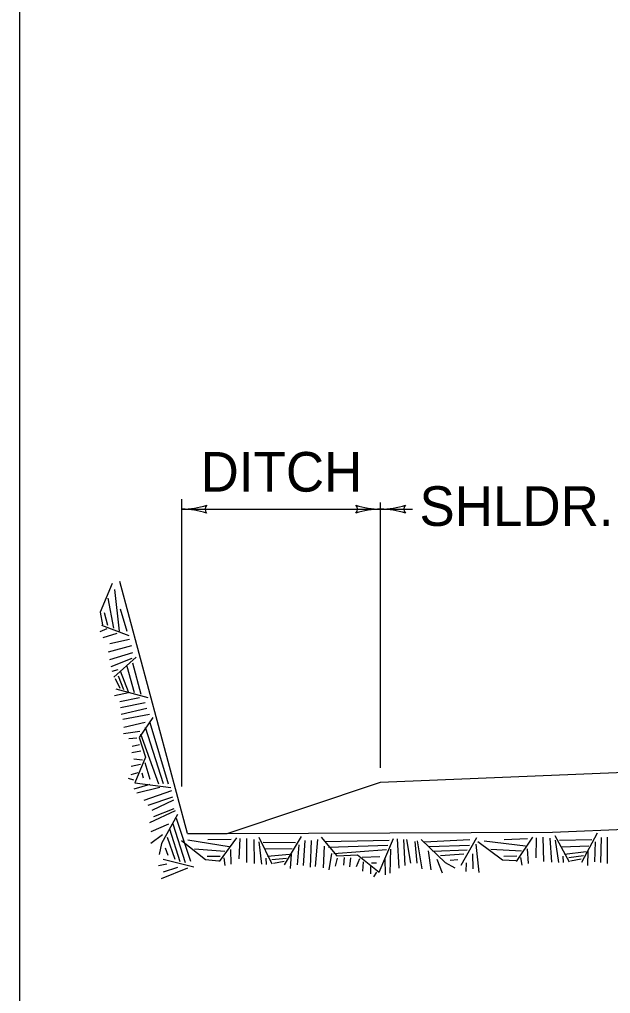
# Model space of a CAD drawing. Extents: x 997.6 to 1036.6, y 998.9 to 1022.5.
# Drawn here: x 1007 to 1009.986, y 1011.188 to 1016.105 of the extents above; entities that cross this region are included whole.
import ezdxf

# ---------------------------------------------------------------- set-up
doc = ezdxf.new("R2010")
doc.units = 0
for name, color, linetype in [('1', 7, 'Continuous'), ('10', 7, 'Continuous'), ('11', 7, 'Continuous')]:
    doc.layers.add(name, color=color, linetype=linetype)

msp = doc.modelspace()

# ---------------------------------------------------------------- linework, layer by layer
at = {"layer": '1'}
for p, q in [((1007.8206, 1012.232), (1007.8206, 1013.6829)), ((1008.8244, 1012.3264), (1008.8244, 1013.6665)), ((1007.8206, 1013.6327), (1008.8244, 1013.6327)), ((1008.8244, 1013.6327), (1008.9847, 1013.6327)), ((1007.8486, 1011.9952), (1007.5077, 1013.2672)), ((1008.8244, 1012.2537), (1010.2244, 1012.3121)), ((1008.0486, 1011.9952), (1008.8244, 1012.2537)), ((1009.6927, 1012.0022), (1012.9163, 1012.1366)), ((1007.8486, 1011.9952), (1008.0486, 1011.9952)), ((1008.0486, 1011.9952), (1009.6927, 1012.0022))]:
    msp.add_line(p, q, dxfattribs=at)
for points in [[(1007.4686, 1013.2572), (1007.4083, 1013.1133)], [(1007.4796, 1013.2267), (1007.5039, 1013.0175)], [(1007.4458, 1013.1829), (1007.4746, 1013.032)], [(1007.4083, 1013.1133), (1007.4196, 1013.0482)], [(1007.4277, 1013.1112), (1007.4448, 1013.0477)], [(1007.5094, 1013.1299), (1007.5418, 1013.0166)], [(1007.5549, 1012.9933), (1007.4164, 1013.0454)], [(1007.4405, 1013.0277), (1007.4054, 1013.0126)], [(1007.4911, 1013.0052), (1007.4204, 1012.9838)], [(1007.5564, 1012.9752), (1007.457, 1012.9532)], [(1007.5663, 1012.9429), (1007.4488, 1012.9112)], [(1007.571, 1012.9068), (1007.4546, 1012.8714)], [(1007.5672, 1012.8784), (1007.461, 1012.8359)], [(1007.59, 1012.8854), (1007.4766, 1012.7845)], [(1007.5715, 1012.857), (1007.6133, 1012.6988)], [(1007.4969, 1012.8218), (1007.4663, 1012.8125)], [(1007.5087, 1012.817), (1007.549, 1012.7123)], [(1007.5416, 1012.8394), (1007.5795, 1012.7073)], [(1007.4831, 1012.7779), (1007.5065, 1012.7287)], [(1007.4978, 1012.7908), (1007.525, 1012.722)], [(1007.5513, 1012.7049), (1007.4805, 1012.6896)], [(1007.6501, 1012.6805), (1007.489, 1012.7234)], [(1007.6068, 1012.6799), (1007.5063, 1012.6601)], [(1007.6349, 1012.6554), (1007.511, 1012.6302)], [(1007.6438, 1012.6264), (1007.5135, 1012.5954)], [(1007.6573, 1012.5953), (1007.5228, 1012.571)], [(1007.6343, 1012.5549), (1007.5272, 1012.5307)], [(1007.6739, 1012.5817), (1007.6051, 1012.4795), (1007.6373, 1012.3807), (1007.5824, 1012.2516), (1007.7651, 1012.2277)], [(1007.6589, 1012.5562), (1007.751, 1012.2464)], [(1007.6083, 1012.5097), (1007.526, 1012.4992)], [(1007.6349, 1012.5323), (1007.7258, 1012.247)], [(1007.5935, 1012.4761), (1007.5525, 1012.4737)], [(1007.6118, 1012.4981), (1007.7031, 1012.2464)], [(1007.6134, 1012.4111), (1007.5676, 1012.4033)], [(1007.606, 1012.4423), (1007.5687, 1012.435)], [(1007.621, 1012.3656), (1007.5773, 1012.3711)], [(1007.6108, 1012.3433), (1007.5639, 1012.3335)], [(1007.6328, 1012.3545), (1007.6584, 1012.2702)], [(1007.5785, 1012.2647), (1007.5509, 1012.2733)], [(1007.5984, 1012.3022), (1007.5624, 1012.2911)], [(1007.6173, 1012.3016), (1007.6248, 1012.277)], [(1007.6582, 1012.2433), (1007.578, 1012.2189)], [(1007.7089, 1012.2272), (1007.5925, 1012.1982)], [(1007.7683, 1012.2099), (1007.6287, 1012.1612)], [(1007.7738, 1012.1783), (1007.6488, 1012.1362)], [(1007.7783, 1012.1632), (1007.6689, 1012.1112)], [(1007.7793, 1012.1196), (1007.6767, 1012.08)], [(1007.7863, 1012.1093), (1007.6567, 1012.049)], [(1007.798, 1012.092), (1007.7178, 1011.9445), (1007.7055, 1011.8887)], [(1007.7911, 1012.0732), (1007.8635, 1011.8553)], [(1007.7526, 1012.0428), (1007.6642, 1012.0034)], [(1007.7574, 1012.0192), (1007.8101, 1011.8537)], [(1007.7753, 1012.0434), (1007.8365, 1011.8492)], [(1007.7232, 1011.9879), (1007.6633, 1011.9448)], [(1007.7458, 1011.976), (1007.7856, 1011.8652)], [(1007.8504, 1011.963), (1008.0585, 1011.9301)], [(1007.9517, 1011.9654), (1008.0696, 1011.9664)], [(1008.0955, 1011.9728), (1008.0082, 1011.8532)], [(1008.1133, 1011.9694), (1008.1078, 1011.8677)], [(1008.1469, 1011.9702), (1008.1463, 1011.8485)], [(1008.1831, 1011.965), (1008.1859, 1011.8433)], [(1008.2088, 1011.9775), (1008.2756, 1011.8415)], [(1008.4223, 1011.9806), (1008.3377, 1011.8369)], [(1008.5063, 1011.9647), (1008.4936, 1011.8287)], [(1008.524, 1011.9771), (1008.6038, 1011.8833), (1008.7076, 1011.8879), (1008.8174, 1011.8004), (1008.8892, 1011.9697)], [(1008.9073, 1011.9681), (1008.9168, 1011.8206)], [(1008.9394, 1011.9652), (1008.9464, 1011.8332)], [(1008.9552, 1011.9654), (1008.9758, 1011.846)], [(1009.0291, 1011.9652), (1009.1497, 1011.8484), (1009.2, 1011.8215)], [(1009.0451, 1011.9535), (1009.2745, 1011.9649)], [(1009.3081, 1011.9738), (1009.2294, 1011.834)], [(1009.4483, 1011.9646), (1009.5662, 1011.9697)], [(1009.5918, 1011.977), (1009.5088, 1011.8544)], [(1009.6097, 1011.9742), (1009.6078, 1011.8723)], [(1009.6433, 1011.9762), (1009.6469, 1011.8545)], [(1009.6797, 1011.9722), (1009.6868, 1011.8507)], [(1009.7048, 1011.9856), (1009.7764, 1011.852)], [(1009.7283, 1011.9612), (1009.8916, 1011.9647)], [(1009.9181, 1011.9962), (1009.8386, 1011.8496)], [(1009.9388, 1011.9756), (1009.9345, 1011.8491)], [(1009.9693, 1011.9773), (1009.9689, 1011.8434)], [(1007.7368, 1011.9232), (1007.7501, 1011.8855)], [(1007.8183, 1011.9604), (1007.9403, 1011.8636)], [(1007.8836, 1011.9187), (1008.0367, 1011.9057)], [(1008.0668, 1011.9145), (1008.0685, 1011.8406)], [(1008.2093, 1011.9536), (1008.2218, 1011.8401)], [(1008.2313, 1011.9522), (1008.3947, 1011.9502)], [(1008.2399, 1011.9187), (1008.3776, 1011.9197)], [(1008.4113, 1011.9384), (1008.4035, 1011.8367)], [(1008.4422, 1011.9593), (1008.4335, 1011.8331)], [(1008.4727, 1011.96), (1008.4677, 1011.8262)], [(1008.5389, 1011.9317), (1008.5336, 1011.8221)], [(1008.5444, 1011.9557), (1008.8676, 1011.9614)], [(1008.5608, 1011.9263), (1008.8601, 1011.9372)], [(1008.5877, 1011.8948), (1008.8547, 1011.9152)], [(1008.8748, 1011.9156), (1008.8716, 1011.7957)], [(1008.9973, 1011.9545), (1009.008, 1011.8451)], [(1009.0091, 1011.9585), (1009.0324, 1011.8177)], [(1009.0696, 1011.9302), (1009.2732, 1011.9372)], [(1009.305, 1011.9417), (1009.3203, 1011.7985)], [(1009.3152, 1011.9549), (1009.4406, 1011.8624)], [(1009.3473, 1011.9586), (1009.5563, 1011.933)], [(1009.3819, 1011.9155), (1009.5354, 1011.9078)], [(1009.5652, 1011.9177), (1009.5695, 1011.8439)], [(1009.7062, 1011.9617), (1009.7228, 1011.8487)], [(1009.7381, 1011.9279), (1009.8756, 1011.9337)], [(1009.9087, 1011.9536), (1009.9044, 1011.8517)], [(1007.9478, 1011.8817), (1008.0135, 1011.8812)], [(1008.0316, 1011.8717), (1008.0367, 1011.834)], [(1008.2449, 1011.871), (1008.2458, 1011.8387)], [(1008.2531, 1011.8807), (1008.3645, 1011.8917)], [(1008.2753, 1011.8635), (1008.3488, 1011.8712)], [(1008.3723, 1011.8917), (1008.3682, 1011.8193)], [(1008.5758, 1011.8946), (1008.5636, 1011.8122)], [(1008.6042, 1011.8713), (1008.5953, 1011.8312)], [(1008.64, 1011.8742), (1008.637, 1011.8362)], [(1008.6719, 1011.8729), (1008.6673, 1011.8269)], [(1008.7179, 1011.8682), (1008.701, 1011.8275)], [(1008.7318, 1011.8767), (1008.8198, 1011.8786)], [(1008.8457, 1011.871), (1008.8476, 1011.7873)], [(1009.0643, 1011.9081), (1009.0785, 1011.8126)], [(1009.0881, 1011.9066), (1009.2616, 1011.913)], [(1009.1091, 1011.8654), (1009.1348, 1011.7961)], [(1009.1267, 1011.8837), (1009.2443, 1011.8925)], [(1009.288, 1011.8934), (1009.29, 1011.8175)], [(1009.4473, 1011.8808), (1009.5131, 1011.8825)], [(1009.5315, 1011.8737), (1009.5379, 1011.8362)], [(1009.7448, 1011.8804), (1009.7468, 1011.8482)], [(1009.7525, 1011.8905), (1009.8635, 1011.9052)], [(1009.7753, 1011.874), (1009.8485, 1011.8842)], [(1009.7842, 1011.8566), (1009.8377, 1011.8678)], [(1009.8713, 1011.9055), (1009.8697, 1011.8331)], [(1007.7451, 1011.8402), (1007.7023, 1011.8317)], [(1007.8493, 1011.8197), (1007.7157, 1011.7666)], [(1007.8812, 1011.8254), (1007.7253, 1011.8637)], [(1007.7985, 1011.8231), (1007.7258, 1011.8009)], [(1007.9403, 1011.8636), (1008.0063, 1011.8572)], [(1008.2835, 1011.8457), (1008.3373, 1011.8552)], [(1008.7365, 1011.8523), (1008.7334, 1011.8046)], [(1008.7731, 1011.8292), (1008.774, 1011.7916)], [(1008.7785, 1011.8472), (1008.8041, 1011.848)], [(1009.1751, 1011.8609), (1009.2152, 1011.8637)], [(1009.2573, 1011.8468), (1009.254, 1011.8032)], [(1009.4406, 1011.8624), (1009.5068, 1011.8583)], [(1008.8037, 1011.8001), (1008.7879, 1011.7759)]]:
    msp.add_lwpolyline(points, dxfattribs=at)
for centre, radius, start, end in [((1007.8206, 1014.0237), 0.3909, 270, 288.6688), ((1007.9692, 1013.6327), 0.0313, 138.7746, 220.8913), ((1008.6758, 1013.6328), 0.0313, 318.7746, 40.8913), ((1008.8244, 1014.0237), 0.3909, 251.3472, 269.9939), ((1008.8244, 1014.0237), 0.3909, 270, 288.6688), ((1008.9731, 1013.6327), 0.0313, 138.7746, 220.8913), ((1007.8206, 1014.0237), 0.3909, 269.9878, 270), ((1007.8206, 1013.2418), 0.3909, 71.3472, 89.9939), ((1008.8244, 1013.2418), 0.3909, 90, 108.6688), ((1008.8244, 1014.0237), 0.3909, 269.9878, 270), ((1008.8244, 1013.2418), 0.3909, 89.9878, 90), ((1008.8244, 1013.2418), 0.3909, 71.3472, 89.9939)]:
    msp.add_arc(centre, radius, start, end, dxfattribs=at)
at = {"layer": '10'}
msp.add_line((1007, 1021.5), (1007, 1000.5), dxfattribs=at)
at = {"layer": '11'}
msp.add_lwpolyline([(1007, 1000.5), (1035.5, 1000.5), (1035.5, 1021.5), (1007, 1021.5)], close=True, dxfattribs=at)

# ---------------------------------------------------------------- texts
at = {"layer": '1'}
for s, p in [('DITCH', (1007.9149, 1013.7211)), ('SHLDR.', (1009.0204, 1013.5481))]:
    msp.add_text(s, height=0.2, dxfattribs=at).set_placement(p)

doc.saveas('drawing.dxf')
